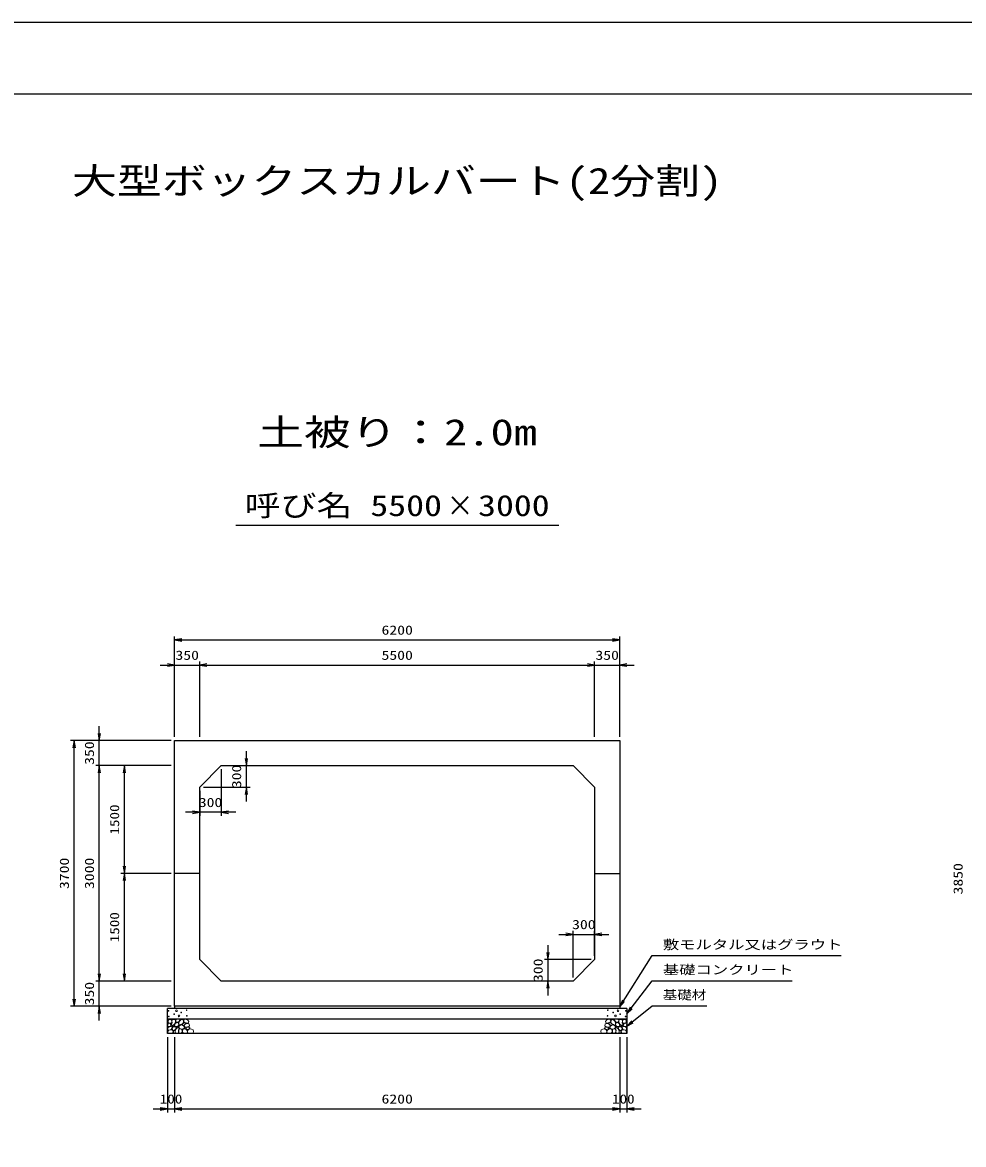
# Model space of a CAD drawing. Units: millimetres at full size. Extents: x 0 to 42050, y 0 to 29700.
# Drawn here: x 15804 to 28914, y 14073 to 29700 of the extents above; entities that cross this region are included whole.
import ezdxf
from ezdxf.enums import TextEntityAlignment as Align

# ---------------------------------------------------------------- set-up
doc = ezdxf.new("R2010")
doc.units = ezdxf.units.MM
for name, color, linetype, lineweight in [('D-DCR-HCHn', 4, 'Continuous', 9), ('D-STR-DIM', 7, 'Continuous', 25), ('D-STR-STRn', 1, 'Continuous', 25), ('D-STR-TXT', 7, 'Continuous', 25), ('D-TTL', 2, 'Continuous', 25), ('D-TTL-TXT', 7, 'Continuous', 25)]:
    doc.layers.add(name, color=color, linetype=linetype, lineweight=lineweight)
doc.styles.add('ＭＳ ゴシック', font='')
doc.styles.get('ＭＳ ゴシック').set_extended_font_data('MS Gothic')

# ---------------------------------------------------------------- blocks, each defined once
blk = doc.blocks.new('open_arrow')
at = {"color": 0, "linetype": 'Continuous', "lineweight": -2}
blk.add_lwpolyline([(7.5, 1.25), (0, 0), (7.5, -1.25)], dxfattribs=at)

msp = doc.modelspace()

# ---------------------------------------------------------------- linework, layer by layer
at = {"layer": 'D-DCR-HCHn'}
for points in [[(17876.198, 15811.594), (17855.395, 15816.217), (17836.904, 15806.971), (17834.592, 15786.168), (17839.215, 15769.988), (17862.33, 15763.053), (17878.51, 15763.053), (17885.444, 15774.611), (17885.444, 15800.037)], [(17894.69, 15813.906), (17887.756, 15793.102), (17890.067, 15769.988), (17873.887, 15744.562), (17894.69, 15733.005), (17917.805, 15744.562), (17931.673, 15763.053), (17936.296, 15793.102), (17931.673, 15809.283), (17917.805, 15816.217)], [(17998.447, 15736.214), (17985.689, 15740.569), (17984.425, 15768.678), (17997.512, 15797.359), (18014.448, 15813.536), (18046.403, 15807.032), (18049.133, 15771.913), (18038.816, 15759.876), (18010.739, 15744.301)], [(18057.012, 15779.601), (18050.964, 15785.086), (18049.897, 15790.792), (18053.414, 15803.305), (18063.71, 15817.61), (18086.004, 15816.105), (18107.571, 15805.811), (18122.195, 15785.597), (18120.021, 15772.456), (18113.02, 15765.716), (18101.769, 15763.215), (18085.511, 15767.483), (18064.289, 15774.481)], [(23992.988, 15779.601), (23999.036, 15785.086), (24000.103, 15790.792), (23996.586, 15803.305), (23986.29, 15817.61), (23963.996, 15816.105), (23942.429, 15805.811), (23927.805, 15785.597), (23929.979, 15772.456), (23936.98, 15765.716), (23948.231, 15763.215), (23964.489, 15767.483), (23985.711, 15774.481)], [(24051.553, 15736.214), (24064.311, 15740.569), (24065.575, 15768.678), (24052.488, 15797.359), (24035.552, 15813.536), (24003.597, 15807.032), (24000.867, 15771.913), (24011.184, 15759.876), (24039.261, 15744.301)], [(24155.31, 15813.906), (24162.244, 15793.102), (24159.933, 15769.988), (24176.113, 15744.562), (24155.31, 15733.005), (24132.195, 15744.562), (24118.327, 15763.053), (24113.704, 15793.102), (24118.327, 15809.283), (24132.195, 15816.217)], [(24173.802, 15811.594), (24194.605, 15816.217), (24213.096, 15806.971), (24215.408, 15786.168), (24210.785, 15769.988), (24187.67, 15763.053), (24171.49, 15763.053), (24164.556, 15774.611), (24164.556, 15800.037)], [(17832.281, 15753.808), (17825.346, 15733.005), (17834.592, 15719.136), (17857.707, 15716.824), (17873.488, 15723.599), (17866.952, 15739.939), (17871.575, 15749.185), (17862.33, 15758.431), (17848.461, 15763.053)], [(17876.155, 15677.009), (17893.277, 15702.692), (17891.137, 15709.112), (17867.594, 15715.533), (17846.192, 15713.393), (17831.21, 15700.551), (17829.07, 15685.57), (17831.21, 15670.588), (17848.332, 15666.308)], [(17884.716, 15623.503), (17899.698, 15629.924), (17903.978, 15651.326), (17895.417, 15666.308), (17880.435, 15670.588), (17861.173, 15668.448), (17839.771, 15659.887), (17829.07, 15647.045), (17829.07, 15632.064), (17835.49, 15623.503), (17861.173, 15625.643)], [(17899.313, 15733.005), (17887.756, 15723.759), (17892.379, 15716.824), (17908.559, 15716.824), (17915.493, 15719.136), (17920.116, 15728.382), (17913.182, 15735.316)], [(17936.082, 15677.009), (17946.783, 15702.692), (17938.222, 15713.393), (17912.539, 15713.393), (17901.838, 15709.112), (17891.137, 15694.131), (17891.137, 15681.289), (17901.838, 15664.167), (17914.679, 15662.027)], [(17931.801, 15629.924), (17931.801, 15655.606), (17921.1, 15662.027), (17910.399, 15655.606), (17908.259, 15640.625), (17910.399, 15627.783), (17925.381, 15623.503)], [(17933.985, 15758.431), (17922.427, 15730.693), (17931.673, 15719.136), (17959.411, 15719.136), (17970.968, 15723.759), (17982.525, 15739.939), (17982.525, 15753.808), (17970.968, 15772.299), (17957.099, 15774.611)], [(17972.466, 15625.643), (17978.886, 15644.905), (17976.746, 15666.308), (17991.728, 15689.85), (17972.466, 15700.551), (17951.063, 15689.85), (17938.222, 15672.728), (17933.941, 15644.905), (17938.222, 15629.924), (17951.063, 15623.503)], [(17968.185, 15700.551), (17978.886, 15709.112), (17974.606, 15715.533), (17959.624, 15715.533), (17953.204, 15713.393), (17948.923, 15704.832), (17955.344, 15698.411)], [(17989.588, 15627.783), (18008.85, 15623.503), (18025.972, 15632.064), (18028.112, 15651.326), (18025.968, 15674.878), (18002.429, 15682.327), (17987.447, 15678.603), (17981.027, 15662.027), (17981.027, 15638.484)], [(18038.203, 15679.532), (18002.829, 15686.129), (17987.782, 15698.266), (17983.03, 15717.263), (17997.713, 15731.629), (18026.323, 15739.69), (18047.97, 15726.761), (18061.961, 15709.347), (18058.002, 15691.67)], [(18029.798, 15745.711), (18031.454, 15739.566), (18037.011, 15735.193), (18049.19, 15733.302), (18060.305, 15739.802), (18070.592, 15749.138), (18079.858, 15757.333), (18079.635, 15763.462), (18073.736, 15768.875), (18059.203, 15770.356), (18046.47, 15764.383), (18037.011, 15755.165), (18032.281, 15750.556)], [(18037.352, 15673.637), (18052.306, 15682.556), (18078.44, 15682.292), (18099.93, 15663.525), (18103.643, 15634.899), (18089.853, 15624.245), (18053.098, 15621.871), (18036.731, 15631.633), (18032.172, 15654.06)], [(18118.372, 15711.832), (18123.688, 15716.874), (18130.476, 15725.68), (18132.145, 15733.275), (18128.144, 15747.685), (18114.088, 15758.67), (18093.907, 15757.89), (18066.698, 15743.001), (18057.086, 15730.757), (18060.152, 15716.784), (18069.778, 15710.04), (18078.599, 15709.145), (18092.363, 15709.524), (18105.808, 15711.002)], [(18074.971, 15685.265), (18079.183, 15688.446), (18082.686, 15693.505), (18082.81, 15700.431), (18078.414, 15706.067), (18070.769, 15707.977), (18064.356, 15706.179), (18062.704, 15700.442), (18061.896, 15694.835), (18062.881, 15687.456), (18068.975, 15684.127)], [(18102.597, 15670.331), (18092.895, 15675.079), (18085.89, 15683.822), (18085.719, 15695.084), (18089.942, 15705.627), (18105.189, 15707.625), (18120.054, 15708.018), (18134.481, 15702.512), (18136.849, 15693.273), (18124.54, 15682.195), (18109.555, 15673.15)], [(18134.972, 15622.493), (18119.837, 15624.274), (18109.866, 15629.787), (18105.835, 15642.722), (18105.945, 15654.963), (18115.172, 15671.678), (18133.242, 15682.822), (18160.731, 15678.403), (18182.453, 15670.334), (18187.643, 15646.125), (18183.03, 15628.257), (18161.884, 15622.877)], [(23915.028, 15622.493), (23930.163, 15624.274), (23940.134, 15629.787), (23944.165, 15642.722), (23944.055, 15654.963), (23934.828, 15671.678), (23916.758, 15682.822), (23889.269, 15678.403), (23867.547, 15670.334), (23862.357, 15646.125), (23866.97, 15628.257), (23888.116, 15622.877)], [(23947.403, 15670.331), (23957.105, 15675.079), (23964.11, 15683.822), (23964.281, 15695.084), (23960.058, 15705.627), (23944.811, 15707.625), (23929.946, 15708.018), (23915.519, 15702.512), (23913.151, 15693.273), (23925.46, 15682.195), (23940.445, 15673.15)], [(23931.628, 15711.832), (23926.312, 15716.874), (23919.524, 15725.68), (23917.855, 15733.275), (23921.856, 15747.685), (23935.912, 15758.67), (23956.093, 15757.89), (23983.302, 15743.001), (23992.914, 15730.757), (23989.848, 15716.784), (23980.222, 15710.04), (23971.401, 15709.145), (23957.637, 15709.524), (23944.192, 15711.002)], [(24012.648, 15673.637), (23997.694, 15682.556), (23971.56, 15682.292), (23950.07, 15663.525), (23946.357, 15634.899), (23960.147, 15624.245), (23996.902, 15621.871), (24013.269, 15631.633), (24017.828, 15654.06)], [(23975.029, 15685.265), (23970.817, 15688.446), (23967.314, 15693.505), (23967.19, 15700.431), (23971.586, 15706.067), (23979.231, 15707.977), (23985.644, 15706.179), (23987.296, 15700.442), (23988.104, 15694.835), (23987.119, 15687.456), (23981.025, 15684.127)], [(24020.202, 15745.711), (24018.546, 15739.566), (24012.989, 15735.193), (24000.81, 15733.302), (23989.695, 15739.802), (23979.408, 15749.138), (23970.142, 15757.333), (23970.365, 15763.462), (23976.264, 15768.875), (23990.797, 15770.356), (24003.53, 15764.383), (24012.989, 15755.165), (24017.719, 15750.556)], [(24011.797, 15679.532), (24047.171, 15686.129), (24062.218, 15698.266), (24066.97, 15717.263), (24052.287, 15731.629), (24023.677, 15739.69), (24002.03, 15726.761), (23988.039, 15709.347), (23991.998, 15691.67)], [(24060.412, 15627.783), (24041.15, 15623.503), (24024.028, 15632.064), (24021.888, 15651.326), (24024.032, 15674.878), (24047.571, 15682.327), (24062.553, 15678.603), (24068.973, 15662.027), (24068.973, 15638.484)], [(24077.534, 15625.643), (24071.114, 15644.905), (24073.254, 15666.308), (24058.272, 15689.85), (24077.534, 15700.551), (24098.937, 15689.85), (24111.778, 15672.728), (24116.059, 15644.905), (24111.778, 15629.924), (24098.937, 15623.503)], [(24116.015, 15758.431), (24127.573, 15730.693), (24118.327, 15719.136), (24090.589, 15719.136), (24079.032, 15723.759), (24067.475, 15739.939), (24067.475, 15753.808), (24079.032, 15772.299), (24092.901, 15774.611)], [(24081.815, 15700.551), (24071.114, 15709.112), (24075.394, 15715.533), (24090.376, 15715.533), (24096.796, 15713.393), (24101.077, 15704.832), (24094.656, 15698.411)], [(24113.918, 15677.009), (24103.217, 15702.692), (24111.778, 15713.393), (24137.461, 15713.393), (24148.162, 15709.112), (24158.863, 15694.131), (24158.863, 15681.289), (24148.162, 15664.167), (24135.321, 15662.027)], [(24118.199, 15629.924), (24118.199, 15655.606), (24128.9, 15662.027), (24139.601, 15655.606), (24141.741, 15640.625), (24139.601, 15627.783), (24124.619, 15623.503)], [(24150.687, 15733.005), (24162.244, 15723.759), (24157.621, 15716.824), (24141.441, 15716.824), (24134.507, 15719.136), (24129.884, 15728.382), (24136.818, 15735.316)], [(24165.284, 15623.503), (24150.302, 15629.924), (24146.022, 15651.326), (24154.583, 15666.308), (24169.565, 15670.588), (24188.827, 15668.448), (24210.229, 15659.887), (24220.93, 15647.045), (24220.93, 15632.064), (24214.51, 15623.503), (24188.827, 15625.643)], [(24173.845, 15677.009), (24156.723, 15702.692), (24158.863, 15709.112), (24182.406, 15715.533), (24203.808, 15713.393), (24218.79, 15700.551), (24220.93, 15685.57), (24218.79, 15670.588), (24201.668, 15666.308)], [(24217.719, 15753.808), (24224.654, 15733.005), (24215.408, 15719.136), (24192.293, 15716.824), (24176.512, 15723.599), (24183.048, 15739.939), (24178.425, 15749.185), (24187.67, 15758.431), (24201.539, 15763.053)]]:
    msp.add_lwpolyline(points, close=True, dxfattribs=at)
for points in [[(17968.432, 15818.547), (17951.093, 15816.446), (17939.258, 15808.701), (17939.626, 15789.819), (17945.514, 15776.087), (17960.025, 15776.185), (17980.107, 15779.153), (17989.799, 15793.689), (17999.082, 15803.492), (18001.884, 15814.345), (17989.099, 15818.547), (17968.082, 15818.547)], [(24081.568, 15818.547), (24098.907, 15816.446), (24110.742, 15808.701), (24110.374, 15789.819), (24104.486, 15776.087), (24089.975, 15776.185), (24069.893, 15779.153), (24060.201, 15793.689), (24050.918, 15803.492), (24048.116, 15814.345), (24060.901, 15818.547), (24081.918, 15818.547)]]:
    msp.add_lwpolyline(points, dxfattribs=at)
for centre, radius in [((17841.091, 15936.145), 4.5), ((17950.004, 15936.145), 11.25), ((18092.197, 15945.221), 4.5), ((23957.803, 15945.221), 4.5), ((24099.996, 15936.145), 11.25), ((24208.909, 15936.145), 4.5), ((17842.803, 15855.879), 4.5), ((17918.437, 15888.641), 4.5), ((17984.996, 15864.955), 11.25), ((18016.563, 15912.459), 4.5), ((18093.909, 15864.955), 4.5), ((23956.091, 15864.955), 4.5), ((24033.437, 15912.459), 4.5), ((24065.004, 15864.955), 11.25), ((24131.563, 15888.641), 4.5), ((24207.197, 15855.879), 4.5)]:
    msp.add_circle(centre, radius, dxfattribs=at)
at = {"layer": 'D-STR-DIM'}
for p, q in [((17925, 19750), (17925, 21150)), ((17925, 21100), (24125, 21100)), ((24125, 19750), (24125, 21150)), ((17925, 19750), (17925, 20800)), ((18275, 19750), (18275, 20800)), ((18275, 19750), (18275, 20800)), ((23775, 19750), (23775, 20800)), ((23775, 19750), (23775, 20800)), ((24125, 19750), (24125, 20800)), ((17725, 20750), (18475, 20750)), ((18275, 20750), (23775, 20750)), ((23575, 20750), (24325, 20750)), ((16875, 19150), (16875, 19900)), ((17875, 19700), (16475, 19700)), ((16525, 16000), (16525, 19700)), ((17875, 19700), (16825, 19700)), ((18925, 18850), (18925, 19550)), ((17875, 19350), (16825, 19350)), ((17875, 19350), (16825, 19350)), ((16875, 16350), (16875, 19350)), ((17875, 19350), (17175, 19350)), ((17225, 17850), (17225, 19350)), ((18575, 19300), (18575, 18650)), ((18625, 19350), (18975, 19350)), ((18275, 19000), (18275, 18650)), ((18325, 19050), (18975, 19050)), ((18775, 18700), (18075, 18700)), ((17875, 17850), (17175, 17850)), ((17875, 17850), (17175, 17850)), ((17225, 16350), (17225, 17850)), ((23475, 16400), (23475, 17050)), ((23775, 16700), (23775, 17050)), ((23275, 17000), (23975, 17000)), ((23125, 16850), (23125, 16150)), ((23725, 16650), (23075, 16650)), ((16875, 15800), (16875, 16550)), ((17875, 16350), (16825, 16350)), ((17875, 16350), (16825, 16350)), ((17875, 16350), (17175, 16350)), ((23425, 16350), (23075, 16350)), ((17875, 16000), (16475, 16000)), ((17875, 16000), (16825, 16000)), ((17825, 15570), (17825, 14520)), ((17925, 15570), (17925, 14520)), ((17925, 15570), (17925, 14520)), ((24125, 15570), (24125, 14520)), ((24125, 15570), (24125, 14520)), ((24225, 15570), (24225, 14520)), ((17625, 14570), (18125, 14570)), ((17925, 14570), (24125, 14570)), ((23925, 14570), (24425, 14570))]:
    msp.add_line(p, q, dxfattribs=at)
at = {"layer": 'D-STR-STRn'}
for p, q in [((17925, 19700), (24125, 19700)), ((17925, 16000), (17925, 19700)), ((24125, 19700), (24125, 16000)), ((18275, 19050), (18575, 19350)), ((18575, 19350), (23475, 19350)), ((23475, 19350), (23775, 19050)), ((18275, 16650), (18275, 19050)), ((23775, 19050), (23775, 16650)), ((18275, 17850), (17925, 17850)), ((23775, 17850), (24125, 17850)), ((18575, 16350), (18275, 16650)), ((23775, 16650), (23475, 16350)), ((23475, 16350), (18575, 16350)), ((24225, 15970), (17825, 15970)), ((17825, 15620), (17825, 15970)), ((24125, 16000), (17925, 16000)), ((17925, 16000), (17925, 15970)), ((24125, 16000), (24125, 15970)), ((24225, 15970), (24225, 15620)), ((24225, 15820), (17825, 15820)), ((24225, 15620), (17825, 15620))]:
    msp.add_line(p, q, dxfattribs=at)
at = {"layer": 'D-STR-TXT'}
for points in [[(24125, 15990), (24575, 16705), (24675, 16705), (27208.756, 16705)], [(24225, 15895), (24575, 16355), (24675, 16355), (26526.523, 16355)], [(24225, 15720), (24575, 16005), (24675, 16005), (25339.721, 16005)]]:
    msp.add_lwpolyline(points, dxfattribs=at)
at = {"layer": 'D-TTL'}
for points in [[(0, 0), (42050, 0), (42050, 29700), (0, 29700)], [(1000, 1000), (41050, 1000), (41050, 28700), (1000, 28700)]]:
    msp.add_lwpolyline(points, close=True, dxfattribs=at)
at = {"layer": 'D-TTL-TXT'}
msp.add_line((18775, 22700), (23275, 22700), dxfattribs=at)

# ---------------------------------------------------------------- block references
at = {"layer": 'D-STR-DIM', "xscale": 13.3, "yscale": 13.3}
for p in [(17925, 21100), (18275, 20750), (18275, 20750), (24125, 20750), (18575, 18700), (23775, 17000), (17925, 14570), (17925, 14570), (24225, 14570)]:
    msp.add_blockref('open_arrow', p, dxfattribs=at)
for p, rotation in [((24125, 21100), 180), ((17925, 20750), 180), ((23775, 20750), 180), ((23775, 20750), 180), ((16525, 19700), 270), ((16875, 19700), 90), ((18925, 19350), 90), ((16875, 19350), 270), ((16875, 19350), 270), ((17225, 19350), 270), ((18925, 19050), 270), ((18275, 18700), 180), ((17225, 17850), 90), ((17225, 17850), 270), ((23475, 17000), 180), ((23125, 16650), 90), ((16875, 16350), 90), ((16875, 16350), 90), ((17225, 16350), 90), ((23125, 16350), 270), ((16525, 16000), 90), ((16875, 16000), 270), ((17825, 14570), 180), ((24125, 14570), 180), ((24125, 14570), 180)]:
    msp.add_blockref('open_arrow', p, dxfattribs=dict(at, rotation=rotation))
at = {"layer": 'D-STR-TXT', "xscale": 13.3, "yscale": 13.3}
for p, rotation in [((24125, 15990), 57.8), ((24225, 15895), 52.7), ((24225, 15720), 39.2)]:
    msp.add_blockref('open_arrow', p, dxfattribs=dict(at, rotation=rotation))

# ---------------------------------------------------------------- texts
at = {"layer": 'D-STR-DIM', "style": 'ＭＳ ゴシック'}
for s, width, p in [('6200', 1.25, (21025, 21237.5)), ('350', 1.25, (18100, 20887.5)), ('5500', 1.25, (21025, 20887.5)), ('350', 1.25, (23950, 20887.5)), ('300', 1.25, (18425, 18837.5)), ('300', 1.25, (23625, 17137.5)), ('100', 1.2, (17875, 14707.5)), ('6200', 1.25, (21025, 14707.5)), ('100', 1.2, (24175, 14707.5))]:
    msp.add_text(s, height=128.3, dxfattribs=dict(at, width=width)).set_placement(p, align=Align.MIDDLE_CENTER)
for s, width, p in [('350', 1.25, (16737.5, 19525)), ('300', 1.25, (18787.5, 19200)), ('1500', 1.2, (17087.5, 18600)), ('3700', 1.25, (16387.5, 17850)), ('3000', 1.25, (16737.5, 17850)), ('3850', 1.25, (28837.5, 17775)), ('1500', 1.2, (17087.5, 17100)), ('300', 1.25, (22987.5, 16500)), ('350', 1.25, (16737.5, 16175))]:
    msp.add_text(s, height=128.3, rotation=90, dxfattribs=dict(at, width=width)).set_placement(p, align=Align.MIDDLE_CENTER)
at = {"layer": 'D-STR-TXT', "style": 'ＭＳ ゴシック'}
for s, width, p in [('敷モルタル又はグラウト', 1.3, (24725, 16755)), ('基礎コンクリート', 1.3, (24725, 16405)), ('基礎材', 1.15, (24725, 16055))]:
    msp.add_text(s, height=128.3, dxfattribs=dict(at, width=width)).set_placement(p, align=Align.BOTTOM_LEFT)
at = {"layer": 'D-TTL-TXT', "style": 'ＭＳ ゴシック'}
for s, height, width, p in [('大型ボックスカルバート(2分割)', 366.6, 1.25, (21025, 27200)), ('土被り：2.0m', 366.6, 1.3, (21025, 23700)), ('呼び名', 293.3, 1.25, (19650, 22737.5)), ('5500', 293.3, 1.25, (21150, 22737.5)), ('×', 293.3, 0.95, (21900, 22737.5)), ('3000', 293.3, 1.25, (22650, 22737.5))]:
    msp.add_text(s, height=height, dxfattribs=dict(at, width=width)).set_placement(p, align=Align.BOTTOM_CENTER)

doc.saveas('drawing.dxf')
